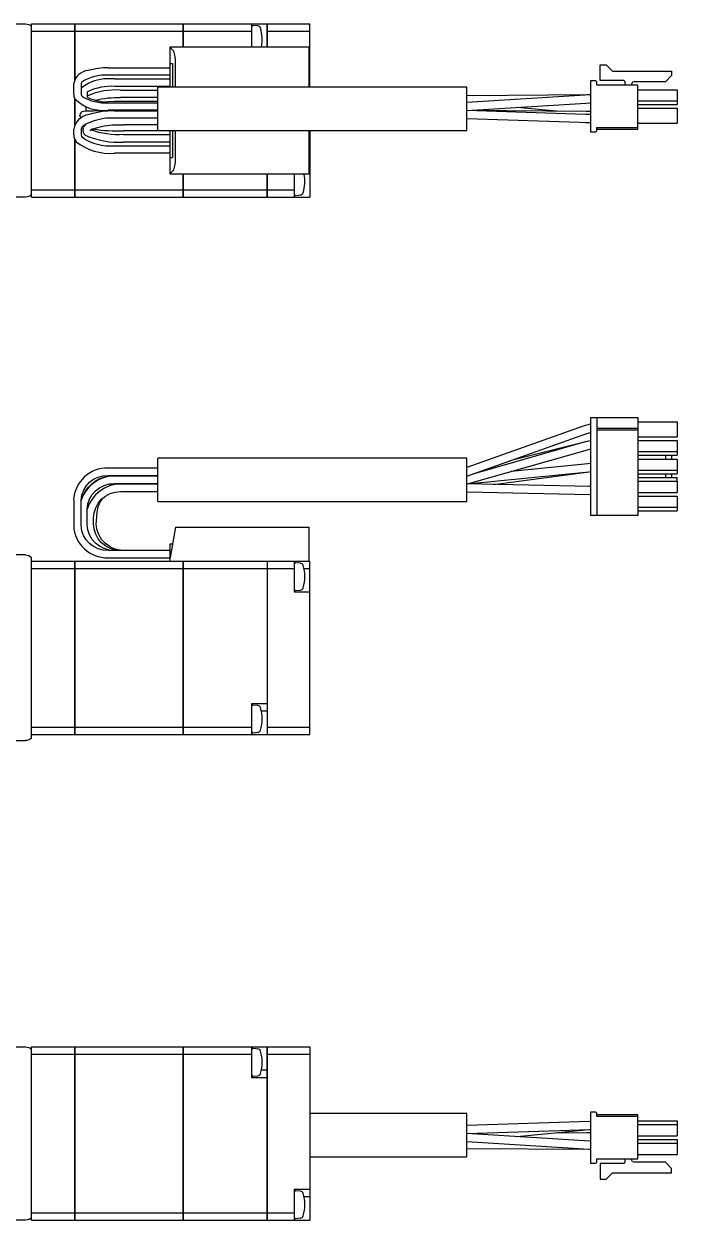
# Model space of a CAD drawing. Extents: x 0 to 600, y -8 to 203.
# Drawn here: x 180.6 to 286.3, y 10 to 203.4 of the extents above; entities that cross this region are included whole.
import ezdxf

# ---------------------------------------------------------------- set-up
doc = ezdxf.new("R2010")
doc.units = 0
doc.header["$LTSCALE"] = 0.5
doc.layers.add('MSM_CONTINUOUS', color=7, linetype='CONTINUOUS')

msp = doc.modelspace()

# ---------------------------------------------------------------- linework, layer by layer
at = {"layer": 'MSM_CONTINUOUS'}
for p, q in [((161.35, 203.41), (180.85, 203.41)), ((181.85, 203.41), (188.84, 203.41)), ((181.85, 175.41), (181.85, 203.41)), ((188.84, 203.41), (188.84, 194.36)), ((188.85, 203.4), (188.84, 203.4)), ((188.85, 203.41), (206.34, 203.41)), ((188.85, 194.38), (188.85, 203.41)), ((206.34, 199.71), (206.34, 203.41)), ((206.35, 203.4), (206.34, 203.4)), ((206.35, 203.41), (219.95, 203.41)), ((206.35, 203.41), (206.35, 199.71)), ((217.45, 199.71), (217.45, 203.41)), ((218.44, 203.08), (217.67, 203.14)), ((219.95, 199.71), (219.95, 203.41)), ((219.95, 203.4), (219.96, 203.4)), ((219.96, 203.41), (226.85, 203.41)), ((219.96, 203.41), (219.96, 199.71)), ((226.85, 193.18), (226.85, 203.41)), ((181.85, 202.26), (188.84, 202.26)), ((188.85, 202.26), (188.84, 202.26)), ((188.85, 202.26), (206.34, 202.26)), ((206.35, 202.26), (206.34, 202.26)), ((206.35, 202.26), (217.45, 202.26)), ((219.95, 202.26), (219.96, 202.26)), ((219.96, 202.26), (226.85, 202.26)), ((204.25, 199.71), (226.75, 199.71)), ((204.25, 193.18), (204.25, 199.71)), ((204.85, 199), (204.25, 199.61)), ((226.75, 193.18), (226.75, 199.71)), ((194.25, 196.31), (204.25, 196.31)), ((204.25, 197.01), (204.64, 197.01)), ((204.64, 197.01), (204.64, 193.18)), ((205.12, 193.18), (205.12, 197.23)), ((273.8, 194.26), (273.8, 196.79)), ((273.8, 196.79), (274.8, 196.79)), ((274.8, 196.79), (275.82, 195.77)), ((275.82, 195.77), (285.36, 195.77)), ((285.36, 195.77), (285.36, 195.07)), ((188.65, 192.02), (188.65, 193.76)), ((189.85, 193.76), (189.85, 192.02)), ((204.25, 195.11), (194.25, 195.11)), ((195.25, 194.51), (204.25, 194.51)), ((272.25, 194.22), (272.25, 185.94)), ((272.97, 194.22), (272.25, 194.22)), ((273.27, 193.51), (273.27, 193.92)), ((279.9, 193.51), (273.27, 193.51)), ((277.65, 194.26), (273.8, 194.26)), ((277.8, 194.11), (277.8, 193.51)), ((278.95, 193.51), (278.95, 193.79)), ((284.36, 194.07), (279.23, 194.07)), ((279.9, 186.4), (279.9, 193.51)), ((285.36, 195.07), (284.36, 194.07)), ((190.85, 192.36), (190.85, 191.62)), ((204.25, 193.31), (195.25, 193.31)), ((196.25, 192.71), (202.25, 192.71)), ((202.25, 191.51), (196.25, 191.51)), ((202.25, 186.18), (202.25, 193.18)), ((252.25, 193.18), (202.25, 193.18)), ((252.25, 186.18), (252.25, 193.18)), ((271.92, 191.96), (252.25, 191.81)), ((271.39, 191.91), (252.25, 190.71)), ((272.25, 191.95), (271.39, 191.91)), ((272.25, 191.96), (271.64, 191.96)), ((272.25, 191.96), (271.92, 191.96)), ((279.9, 192.78), (286.25, 192.78)), ((286.25, 192.78), (286.25, 190.38)), ((188.84, 191.31), (188.84, 187.06)), ((188.85, 187.09), (188.85, 191.29)), ((190.65, 189.77), (190.7, 190)), ((190.65, 189.74), (190.65, 189.77)), ((190.65, 189.34), (190.65, 189.74)), ((193.2, 190.84), (195.25, 190.91)), ((194.25, 190.66), (202.25, 190.66)), ((195.25, 190.91), (202.25, 190.91)), ((252.27, 189.41), (271.47, 190.61)), ((266.73, 189.3), (260.4, 189.92)), ((271.47, 190.61), (272.25, 190.65)), ((279.9, 190.98), (286.25, 190.98)), ((279.9, 190.38), (286.25, 190.38)), ((279.9, 189.78), (286.25, 189.78)), ((286.25, 189.78), (286.25, 187.38)), ((189.69, 188.42), (189.65, 188.62)), ((189.81, 188.24), (189.69, 188.42)), ((190.65, 189.28), (190.65, 189.34)), ((202.25, 189.46), (194.25, 189.46)), ((195.25, 189.36), (202.25, 189.36)), ((202.25, 188.16), (195.25, 188.16)), ((271.46, 188.79), (252.25, 189.41)), ((252.25, 188.11), (272.14, 187.47)), ((271.58, 189.27), (252.27, 189.41)), ((272.25, 188.77), (271.46, 188.79)), ((272.25, 189.27), (271.58, 189.27)), ((188.65, 185.46), (188.65, 186.42)), ((189.85, 186.43), (189.85, 185.46)), ((190.17, 186.45), (190.19, 186.49)), ((190.19, 186.49), (190.26, 186.69)), ((191.37, 186.24), (191.31, 186.08)), ((202.25, 186.11), (196.71, 186.11)), ((196.83, 187.07), (196.79, 187.07)), ((202.25, 187.07), (196.81, 187.07)), ((202.25, 186.18), (252.25, 186.18)), ((204.25, 179.11), (204.25, 186.18)), ((204.64, 186.18), (204.64, 181.81)), ((205.12, 181.59), (205.12, 186.18)), ((226.75, 179.11), (226.75, 186.18)), ((226.85, 186.18), (226.85, 175.41)), ((271.42, 187.49), (272.25, 187.47)), ((272.14, 187.47), (272.25, 187.46)), ((272.25, 185.94), (272.97, 185.94)), ((273.27, 186.65), (279.9, 186.65)), ((273.27, 186.24), (273.27, 186.65)), ((273.27, 186.4), (279.9, 186.4)), ((279.9, 187.38), (286.25, 187.38)), ((188.84, 184.7), (188.84, 175.41)), ((188.85, 175.41), (188.85, 184.69)), ((196.73, 185.51), (204.25, 185.51)), ((204.25, 184.31), (196.73, 184.31)), ((195.25, 183.71), (204.25, 183.71)), ((204.25, 182.51), (195.25, 182.51)), ((204.25, 181.81), (204.64, 181.81)), ((204.25, 179.22), (204.85, 179.82)), ((226.75, 179.11), (204.25, 179.11)), ((206.34, 175.41), (206.34, 179.11)), ((206.35, 179.11), (206.35, 175.41)), ((219.95, 175.41), (219.95, 179.11)), ((219.96, 179.11), (219.96, 175.41)), ((224.35, 175.41), (224.35, 179.11)), ((226.75, 179.16), (226.85, 179.16)), ((181.85, 176.57), (188.84, 176.57)), ((188.85, 176.57), (188.84, 176.57)), ((188.85, 176.57), (206.34, 176.57)), ((206.35, 176.57), (206.34, 176.57)), ((206.35, 176.57), (219.95, 176.57)), ((219.95, 176.57), (219.96, 176.57)), ((219.96, 176.57), (224.35, 176.57)), ((180.85, 175.41), (178.85, 175.41)), ((181.85, 175.41), (188.84, 175.41)), ((188.85, 175.42), (188.84, 175.42)), ((188.85, 175.41), (206.34, 175.41)), ((206.35, 175.42), (206.34, 175.42)), ((206.35, 175.41), (219.95, 175.41)), ((219.95, 175.42), (219.96, 175.42)), ((219.96, 175.41), (226.85, 175.41)), ((224.56, 175.68), (225.33, 175.75)), ((272.25, 139.79), (272.25, 123.94)), ((272.25, 139.79), (279.9, 139.79)), ((273.27, 139.79), (273.27, 123.94)), ((279.9, 139.79), (279.9, 123.94)), ((271.22, 138.41), (252.25, 131.68)), ((272.25, 138.67), (271.22, 138.41)), ((271.65, 137.19), (272.25, 137.35)), ((271.65, 137.18), (272.25, 137.35)), ((279.9, 138.01), (273.27, 138.01)), ((279.9, 137.71), (273.27, 137.71)), ((279.9, 139.06), (286.25, 139.06)), ((286.25, 139.06), (286.25, 136.66)), ((252.25, 130.3), (271.65, 137.19)), ((271.4, 135.82), (253.19, 130.63)), ((271.49, 135.86), (259.18, 132.76)), ((272.25, 135.99), (271.4, 135.82)), ((272.25, 136), (271.49, 135.86)), ((279.9, 136.66), (286.25, 136.66)), ((279.9, 136.06), (286.25, 136.06)), ((286.25, 136.06), (286.25, 134.26)), ((252.34, 129.04), (271.76, 134.57)), ((271.76, 134.57), (272.25, 134.68)), ((279.9, 134.26), (286.25, 134.26)), ((279.9, 133.66), (286.25, 133.66)), ((284.36, 133.66), (284.36, 133.06)), ((285.36, 133.66), (285.36, 133.06)), ((286.25, 134.26), (286.25, 133.66)), ((202.25, 131.59), (194.25, 131.59)), ((202.25, 126.19), (202.25, 133.19)), ((252.25, 133.19), (202.25, 133.19)), ((252.25, 126.19), (252.25, 133.19)), ((271.84, 132.3), (259.44, 131.06)), ((272.25, 132.33), (271.84, 132.3)), ((279.9, 133.06), (286.25, 133.06)), ((286.25, 133.06), (286.25, 131.26)), ((194.25, 130.39), (202.25, 130.39)), ((202.25, 130.29), (195.25, 130.29)), ((252.37, 129.05), (271.97, 131.01)), ((256.55, 128.95), (272.01, 131)), ((271.97, 131.01), (272.25, 131.03)), ((279.9, 131.26), (286.25, 131.26)), ((279.9, 130.66), (286.25, 130.66)), ((279.9, 130.06), (286.25, 130.06)), ((284.36, 130.66), (284.36, 130.06)), ((285.36, 130.66), (285.36, 130.06)), ((286.25, 131.26), (286.25, 130.66)), ((286.25, 129.46), (286.25, 130.06)), ((194.54, 128.93), (194.51, 128.93)), ((194.51, 128.93), (194.54, 128.93)), ((194.54, 128.93), (195.75, 129.09)), ((195.25, 128.99), (194.54, 128.93)), ((195.25, 129.09), (202.25, 129.09)), ((202.25, 128.99), (195.25, 128.99)), ((196.25, 127.79), (202.25, 127.79)), ((272.17, 128.64), (252.25, 129.04)), ((252.25, 127.74), (272.14, 127.34)), ((272.25, 128.64), (272.1, 128.64)), ((272.25, 128.64), (272.17, 128.64)), ((279.9, 129.46), (286.25, 129.46)), ((279.9, 127.66), (286.25, 127.66)), ((286.25, 129.46), (286.25, 127.66)), ((188.65, 126.38), (188.65, 122.29)), ((189.85, 122.29), (189.85, 126.38)), ((189.86, 126.38), (189.85, 126.35)), ((202.25, 126.19), (252.25, 126.19)), ((272.14, 127.34), (272.25, 127.34)), ((279.9, 127.06), (286.25, 127.06)), ((286.25, 127.06), (286.25, 125.26)), ((190.85, 122.45), (190.85, 124.93)), ((192.33, 123.05), (192.45, 124.44)), ((279.9, 123.94), (272.25, 123.94)), ((279.9, 125.26), (286.25, 125.26)), ((279.9, 124.66), (286.25, 124.66)), ((286.25, 125.26), (286.25, 124.66)), ((191.85, 122.6), (191.85, 123.48)), ((205.12, 122.04), (204.25, 117.14)), ((205.12, 122.04), (226.75, 122.04)), ((226.75, 116.54), (226.75, 122.04)), ((204.25, 118.29), (194.25, 118.29)), ((196.73, 118.29), (196.49, 118.29)), ((204.25, 116.54), (204.25, 119.34)), ((204.25, 119.34), (204.64, 119.34)), ((180.85, 117.54), (166.85, 117.54)), ((181.85, 87.92), (181.85, 117.15)), ((181.85, 116.54), (188.84, 116.54)), ((188.84, 88.54), (188.84, 116.54)), ((188.85, 116.53), (188.84, 116.53)), ((188.85, 116.54), (226.85, 116.54)), ((188.85, 116.54), (188.85, 88.54)), ((194.25, 117.09), (204.25, 117.09)), ((206.34, 88.54), (206.34, 116.54)), ((206.35, 116.53), (206.34, 116.53)), ((206.35, 116.54), (206.35, 88.54)), ((219.95, 116.54), (219.95, 88.54)), ((219.95, 116.53), (219.96, 116.53)), ((219.96, 116.54), (219.96, 88.54)), ((224.35, 111.54), (224.35, 116.54)), ((225.33, 116.2), (224.56, 116.27)), ((226.85, 88.54), (226.85, 116.54)), ((181.85, 115.38), (188.84, 115.38)), ((188.85, 115.38), (188.84, 115.38)), ((188.85, 115.38), (206.34, 115.38)), ((206.35, 115.38), (206.34, 115.38)), ((206.35, 115.38), (219.95, 115.38)), ((219.95, 115.38), (219.96, 115.38)), ((219.96, 115.38), (224.35, 115.38)), ((226.85, 115.29), (225.91, 115.29)), ((226.85, 111.54), (224.35, 111.54)), ((224.56, 111.81), (225.33, 111.87)), ((217.45, 93.54), (219.95, 93.54)), ((217.45, 88.54), (217.45, 93.54)), ((218.44, 93.2), (217.67, 93.27)), ((219.95, 92.29), (219.02, 92.29)), ((181.85, 89.69), (188.84, 89.69)), ((188.85, 89.7), (188.84, 89.7)), ((188.85, 89.69), (206.34, 89.69)), ((206.35, 89.7), (206.34, 89.7)), ((206.35, 89.69), (217.45, 89.69)), ((219.95, 89.7), (219.96, 89.7)), ((219.96, 89.69), (226.85, 89.69)), ((166.85, 87.54), (180.85, 87.54)), ((181.85, 88.54), (188.84, 88.54)), ((188.85, 88.55), (188.84, 88.55)), ((188.85, 88.54), (206.34, 88.54)), ((206.35, 88.55), (206.34, 88.55)), ((206.35, 88.54), (219.95, 88.54)), ((217.67, 88.81), (218.44, 88.87)), ((219.95, 88.55), (219.96, 88.55)), ((219.96, 88.54), (226.85, 88.54)), ((178.85, 38), (180.85, 38)), ((181.85, 38), (188.84, 38)), ((181.85, 10), (181.85, 38)), ((181.85, 36.84), (188.84, 36.84)), ((188.84, 10), (188.84, 38)), ((188.85, 37.99), (188.84, 37.99)), ((188.85, 36.83), (188.84, 36.83)), ((188.85, 38), (206.34, 38)), ((188.85, 38), (188.85, 10)), ((188.85, 36.84), (206.34, 36.84)), ((206.34, 10), (206.34, 38)), ((206.35, 37.99), (206.34, 37.99)), ((206.35, 36.83), (206.34, 36.83)), ((206.35, 38), (219.95, 38)), ((206.35, 38), (206.35, 10)), ((206.35, 36.84), (217.45, 36.84)), ((217.45, 33), (217.45, 38)), ((218.44, 37.66), (217.67, 37.73)), ((219.95, 10), (219.95, 38)), ((219.95, 37.99), (219.96, 37.99)), ((219.95, 36.83), (219.96, 36.83)), ((219.96, 38), (226.85, 38)), ((219.96, 38), (219.96, 10)), ((219.96, 36.84), (226.85, 36.84)), ((226.85, 38), (226.85, 10)), ((219.95, 33), (217.45, 33)), ((217.67, 33.27), (218.44, 33.34)), ((219.95, 34.25), (219.02, 34.25)), ((252.25, 27.23), (226.85, 27.23)), ((252.25, 20.23), (252.25, 27.23)), ((272.25, 27.47), (272.25, 19.19)), ((272.97, 27.47), (272.25, 27.47)), ((273.27, 26.76), (273.27, 27.17)), ((272.14, 25.94), (252.25, 25.3)), ((272.25, 25.95), (272.14, 25.94)), ((279.9, 27.01), (273.27, 27.01)), ((279.9, 26.76), (273.27, 26.76)), ((279.9, 19.9), (279.9, 27.01)), ((279.9, 26.03), (286.25, 26.03)), ((279.9, 25.43), (286.25, 25.43)), ((286.25, 26.03), (286.25, 23.63)), ((252.25, 24), (272.18, 24.65)), ((272.13, 22.76), (252.27, 24)), ((260.4, 23.49), (271.97, 24.62)), ((266.73, 24.11), (271.58, 24.14)), ((271.58, 24.14), (272.25, 24.15)), ((271.97, 24.62), (272.25, 24.64)), ((272.18, 24.65), (272.25, 24.65)), ((279.9, 23.63), (286.25, 23.63)), ((252.25, 22.7), (272.05, 21.46)), ((252.25, 21.6), (271.92, 21.45)), ((272.25, 22.76), (271.47, 22.8)), ((271.92, 21.45), (272.25, 21.45)), ((272.05, 21.46), (272.25, 21.45)), ((272.25, 22.75), (272.13, 22.76)), ((279.9, 23.03), (286.25, 23.03)), ((279.9, 22.43), (286.25, 22.43)), ((286.25, 23.03), (286.25, 20.63)), ((226.85, 20.23), (252.25, 20.23)), ((273.27, 19.9), (279.9, 19.9)), ((273.27, 19.49), (273.27, 19.9)), ((277.8, 19.9), (277.8, 19.3)), ((278.95, 19.62), (278.95, 19.9)), ((279.9, 20.63), (286.25, 20.63)), ((272.25, 19.19), (272.97, 19.19)), ((273.8, 19.15), (273.8, 16.62)), ((277.65, 19.15), (273.8, 19.15)), ((274.8, 16.62), (275.82, 17.64)), ((275.82, 17.64), (285.36, 17.64)), ((284.36, 19.34), (279.23, 19.34)), ((285.36, 18.34), (284.36, 19.34)), ((285.36, 17.64), (285.36, 18.34)), ((273.8, 16.62), (274.8, 16.62)), ((224.35, 15), (226.85, 15)), ((224.35, 10), (224.35, 15)), ((225.33, 14.66), (224.56, 14.73)), ((226.85, 13.75), (225.91, 13.75)), ((180.85, 10), (161.35, 10)), ((181.85, 11.15), (188.84, 11.15)), ((181.85, 10), (188.84, 10)), ((188.85, 11.16), (188.84, 11.16)), ((188.85, 10.01), (188.84, 10.01)), ((188.85, 11.15), (206.34, 11.15)), ((188.85, 10), (206.34, 10)), ((206.35, 11.16), (206.34, 11.16)), ((206.35, 10.01), (206.34, 10.01)), ((206.35, 11.15), (219.95, 11.15)), ((206.35, 10), (219.95, 10)), ((219.95, 11.16), (219.96, 11.16)), ((219.95, 10.01), (219.96, 10.01)), ((219.96, 11.15), (224.35, 11.15)), ((219.96, 10), (226.85, 10)), ((224.56, 10.27), (225.33, 10.34))]:
    msp.add_line(p, q, dxfattribs=at)
at = {"layer": 'MSM_CONTINUOUS', "extrusion": (0, 0, -1)}
for centre, radius, start, end in [((-180.85, 201.91), 1.5, 90, 131.8103), ((-195.82, 175.72), 15.8, 76.5872, 91.5576), ((-194.78, 202.85), 13.5, 267.9949, 275.1375), ((-195.96, 199.27), 13.78, 266.7908, 289.3093), ((-196.05, 161.79), 25.29, 88.5191, 91.6777), ((-180.85, 176.91), 1.5, 228.1897, 270), ((-194.07, 126.17), 4.22, 2.931, 92.4936), ((-195.15, 124.94), 5.45, 23.9954, 88.8909), ((-195.14, 124.8), 4.29, 1.6879, 91.5108), ((-196.21, 123.43), 4.36, 0.6063, 90.5686), ((-196.8, 124.05), 4.37, 5.0458, 37.0419), ((-194.06, 122.5), 4.22, 267.4296, 357.1458), ((-195.14, 122.57), 4.29, 268.4433, 358.358), ((-196.21, 122.64), 4.36, 269.4143, 359.4108), ((-196.7, 122.68), 4.39, 269.8692, 4.9179), ((-180.85, 116.04), 1.5, 90, 131.8103), ((-180.85, 89.04), 1.5, 228.1897, 270), ((-180.85, 36.5), 1.5, 90, 131.8103), ((-279.23, 19.62), 0.28, 270, 0), ((-277.65, 19.3), 0.15, 180, 270), ((-180.85, 11.5), 1.5, 228.1897, 270)]:
    msp.add_arc(centre, radius, start, end, dxfattribs=at)
at = {"layer": 'MSM_CONTINUOUS'}
for centre, radius, start, end in [((217.65, 202.94), 0.2, 85, 180), ((218.39, 202.58), 0.5, 17.6292, 85), ((213.15, 200.91), 6, 348.463, 17.6292), ((200.48, 197.45), 4.64, 357.287, 19.5454), ((191.21, 193.28), 2.6, 94.529, 169.4489), ((194.14, 184.92), 11.39, 89.4263, 105.9737), ((194.31, 187.31), 7.25, 96.3701, 128.0137), ((190.36, 193.65), 0.517, 135.2404, 168.1418), ((193.74, 188.27), 6.86, 85.7338, 123.1423), ((194.38, 186.11), 8.45, 84.0847, 95.9153), ((272.97, 193.92), 0.3, 0, 90), ((277.65, 194.11), 0.15, 0, 90), ((279.23, 193.79), 0.28, 90, 180), ((190.1, 192.03), 1.45, 180.4058, 210.4027), ((190.32, 192.09), 0.476, 188.6138, 236.2676), ((193.77, 197.77), 7.13, 238.56, 273.8379), ((191.77, 191.52), 1.25, 129.0936, 137.7837), ((191.08, 191.57), 0.266, 124.411, 149.3913), ((191.39, 192.03), 0.679, 217.4987, 239.8257), ((195.41, 181.78), 10.96, 85.615, 114.1334), ((194.73, 184.61), 8.72, 86.5414, 115.3793), ((193.4, 195.84), 6.43, 224.963, 277.5807), ((195.96, 204.71), 14.15, 249.6946, 263.3429), ((191.37, 185.97), 2.75, 98.9432, 170.7276), ((190.27, 188.64), 0.622, 95.0583, 181.8855), ((194.67, 179.53), 8.65, 86.1439, 121.4476), ((193.97, 119.38), 69.98, 89.4917, 93.0744), ((195.06, 176.43), 12.93, 89.1445, 108.5736), ((190.72, 186.22), 0.889, 128.882, 166.1339), ((191.12, 186.2), 0.978, 165.1348, 231.2961), ((191.38, 186.24), 1.21, 130.2216, 158.1544), ((191.9, 185.58), 0.846, 93.0873, 128.5311), ((195.97, 212.97), 26.87, 261.1484, 271.5762), ((196.07, 173.31), 13.77, 92.8028, 107.8241), ((196.07, 173.31), 13.77, 87.0004, 87.0016), ((272.97, 186.24), 0.3, 270, 0), ((190.37, 185.49), 1.72, 181.1046, 220.9976), ((194.49, 191.22), 8.74, 231.6765, 274.9803), ((190.47, 185.53), 0.622, 186.9392, 221.0969), ((194.5, 191.4), 7.72, 234.3313, 275.5619), ((195.81, 197.01), 12.73, 245.3814, 274.1546), ((200.61, 181.35), 4.51, 340.1241, 3.0435), ((220.04, 177.91), 6, 342.3708, 11.537), ((225.28, 176.25), 0.5, 275, 342.3708), ((224.54, 175.88), 0.2, 198.1949, 275), ((194.05, 126.18), 5.41, 87.9067, 177.8727), ((195.18, 124.72), 5.57, 89.2277, 162.6191), ((196.22, 123.4), 5.59, 89.7079, 164.0346), ((194.06, 122.5), 5.41, 182.1863, 272.0343), ((224.54, 116.07), 0.2, 85, 161.8051), ((225.28, 115.7), 0.5, 17.6292, 85), ((220.04, 114.04), 6, 342.3708, 17.6292), ((225.28, 112.37), 0.5, 275, 342.3708), ((224.54, 112), 0.2, 198.1949, 275), ((217.65, 93.07), 0.2, 85, 180), ((218.39, 92.7), 0.5, 17.6292, 85), ((213.15, 91.04), 6, 342.3708, 17.6292), ((217.65, 89), 0.2, 180, 275), ((218.39, 89.37), 0.5, 275, 342.3708), ((217.65, 37.53), 0.2, 85, 180), ((218.39, 37.17), 0.5, 17.6292, 85), ((213.15, 35.5), 6, 342.3708, 17.6292), ((217.65, 33.47), 0.2, 180, 275), ((218.39, 33.83), 0.5, 275, 342.3708), ((272.97, 27.17), 0.3, 360, 90), ((272.97, 19.49), 0.3, 270, 360), ((224.54, 14.53), 0.2, 85, 161.8051), ((225.28, 14.17), 0.5, 17.6292, 85), ((220.04, 12.5), 6, 342.3708, 17.6292), ((224.54, 10.47), 0.2, 198.1949, 275), ((225.28, 10.83), 0.5, 275, 342.3708)]:
    msp.add_arc(centre, radius, start, end, dxfattribs=at)

doc.saveas('drawing.dxf')
